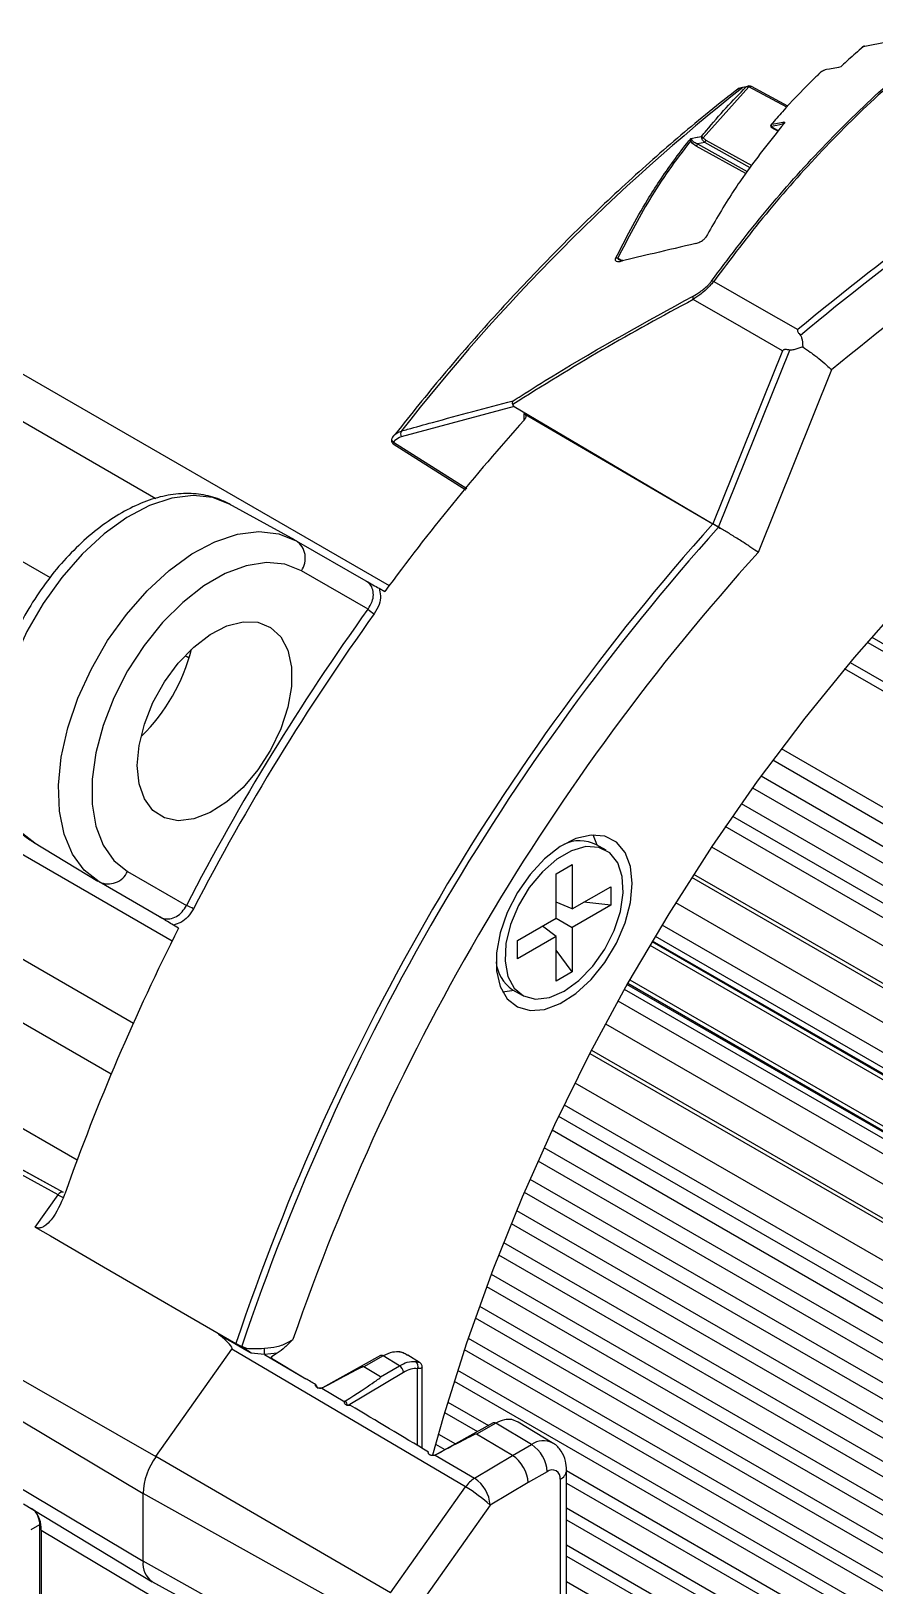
# Model space of a CAD drawing. Extents: x 7 to 135, y 3 to 97.
# Drawn here: x 21.024 to 23.301, y 71.49 to 75.688 of the extents above; entities that cross this region are included whole.
import ezdxf

# ---------------------------------------------------------------- set-up
doc = ezdxf.new("R2010")
doc.units = 0
doc.header["$MEASUREMENT"] = 0
doc.layers.add('OBJECT', color=7, linetype='CONTINUOUS')

msp = doc.modelspace()

# ---------------------------------------------------------------- linework, layer by layer
at = {"layer": 'OBJECT'}
for p, q in [((16.8115, 77.1811), (21.9906, 74.1913)), ((16.7333, 77.0979), (21.3608, 74.4265)), ((16.4064, 76.9082), (21.0756, 74.2128)), ((15.756, 76.4933), (21.405, 73.2322)), ((15.6568, 76.2675), (21.3, 73.0098)), ((23.266, 75.6445), (23.2689, 75.6461)), ((22.9607, 75.5376), (22.838, 75.4004)), ((22.9536, 75.5378), (22.9444, 75.536)), ((23.0629, 75.4827), (22.9607, 75.5376)), ((23.0659, 75.4858), (22.968, 75.5385)), ((23.0211, 75.4307), (23.0407, 75.419)), ((23.0221, 75.4284), (23.0398, 75.4178)), ((22.9523, 75.3036), (22.8186, 75.3781)), ((22.8417, 75.388), (22.8221, 75.3842)), ((22.8221, 75.3842), (22.9567, 75.3092)), ((22.9645, 75.3195), (22.8417, 75.388)), ((22.8451, 75.3942), (22.9689, 75.3252)), ((22.6071, 75.0753), (22.6186, 75.0691)), ((22.6189, 75.0689), (22.6207, 75.068)), ((23.0518, 74.8251), (22.8638, 74.3578)), ((22.8793, 74.349), (23.0716, 74.827)), ((23.1842, 74.7734), (22.986, 74.2808)), ((22.3278, 74.6751), (22.0229, 74.593)), ((22.3278, 74.6751), (22.8638, 74.3578)), ((22.3547, 74.6381), (22.3547, 74.6554)), ((22.001, 74.5743), (22.1975, 74.4496)), ((22.0023, 74.5786), (22.2003, 74.453)), ((21.7363, 74.314), (21.5581, 74.4119)), ((22.8791, 74.3487), (22.8638, 74.3578)), ((22.8793, 74.349), (22.8638, 74.3578)), ((22.883, 74.3466), (22.8638, 74.3578)), ((22.8791, 74.3487), (22.883, 74.3466)), ((22.883, 74.3466), (22.8837, 74.3462)), ((21.7396, 74.3122), (21.9272, 74.2038)), ((21.9332, 74.1276), (21.7534, 74.2314)), ((21.9632, 74.1839), (21.9788, 74.1753)), ((23.2805, 74.0386), (26.4269, 72.2222)), ((23.2923, 74.0521), (26.4329, 72.2392)), ((21.4398, 74.0025), (21.4504, 73.9964)), ((23.2338, 73.9839), (26.3966, 72.158)), ((26.1005, 72.3031), (23.2193, 73.9664)), ((21.3207, 73.7855), (21.3221, 73.7846)), ((23.0485, 73.7511), (26.0034, 72.0452)), ((23.0254, 73.7202), (26.0084, 71.9982)), ((22.9706, 73.6451), (25.9702, 71.9134)), ((22.9938, 73.6772), (25.9664, 71.9612)), ((22.9402, 73.6023), (25.9279, 71.8775)), ((22.9168, 73.5688), (25.9306, 71.829)), ((22.5514, 73.4903), (22.5405, 73.5179)), ((25.9021, 71.8057), (22.8973, 73.5404)), ((21.0306, 73.4982), (21.2045, 73.3928)), ((22.5755, 73.4764), (22.5494, 73.4914)), ((22.8603, 73.4856), (25.8929, 71.7349)), ((22.4409, 73.4131), (22.484, 73.438)), ((22.484, 73.438), (22.484, 73.318)), ((21.3708, 73.2967), (21.2077, 73.3909)), ((21.2845, 73.4193), (21.4434, 73.3276)), ((22.4409, 73.2931), (22.4409, 73.4131)), ((22.8065, 73.4036), (25.8449, 71.6496)), ((22.8118, 73.4117), (25.8568, 71.6539)), ((22.484, 73.318), (22.588, 73.378)), ((22.588, 73.378), (22.588, 73.3282)), ((20.4305, 73.3397), (21.2402, 72.8723)), ((22.484, 73.318), (22.4409, 73.336)), ((22.588, 73.3282), (22.484, 73.2682)), ((22.588, 73.3282), (22.5159, 73.3364)), ((22.7632, 73.335), (25.7632, 71.6031)), ((21.4219, 73.266), (21.4081, 73.2743)), ((22.337, 73.2331), (22.4409, 73.2931)), ((22.4409, 73.2433), (22.4038, 73.2717)), ((22.4409, 73.2931), (22.484, 73.2682)), ((22.484, 73.2682), (22.484, 73.1482)), ((22.7261, 73.2748), (25.7076, 71.5536)), ((22.4409, 73.2433), (22.337, 73.1833)), ((22.337, 73.1833), (22.337, 73.2331)), ((22.4409, 73.1233), (22.4409, 73.2433)), ((22.699, 73.2297), (25.5158, 71.6036)), ((22.7004, 73.2321), (25.5182, 71.6054)), ((22.7079, 73.2446), (25.6837, 71.5267)), ((22.484, 73.1482), (22.4409, 73.2065)), ((22.6934, 73.2202), (25.5066, 71.5962)), ((20.2313, 73.1699), (21.1484, 72.6405)), ((22.484, 73.1482), (22.4409, 73.1233)), ((22.3234, 73.0999), (22.3495, 73.0849)), ((22.6248, 73.1011), (25.5984, 71.3845)), ((25.4439, 71.4907), (22.632, 73.114)), ((22.6339, 73.1172), (25.4448, 71.4945)), ((22.6393, 73.1268), (25.4479, 71.5054)), ((22.6076, 73.0701), (25.5858, 71.3508)), ((22.5737, 73.008), (25.5679, 71.2795)), ((22.5316, 72.928), (25.5644, 71.1772)), ((22.536, 72.9367), (25.5634, 71.189)), ((22.4914, 72.8488), (25.5259, 71.0971)), ((22.4622, 72.7893), (25.4692, 71.0534)), ((21.0967, 72.5462), (20.7614, 72.7303)), ((20.775, 72.737), (21.1103, 72.5529)), ((21.1114, 72.5525), (20.7834, 72.7326)), ((22.4298, 72.7212), (25.4201, 70.995)), ((22.4473, 72.7583), (25.4635, 71.0171)), ((22.3915, 72.6374), (25.367, 70.9196)), ((22.4079, 72.6737), (25.4103, 70.9404)), ((21.1157, 72.5505), (21.1143, 72.5465)), ((22.3546, 72.5532), (25.313, 70.8453)), ((22.3699, 72.5887), (25.3562, 70.8647)), ((21.0351, 72.459), (21.0967, 72.5462)), ((22.3192, 72.4686), (25.2561, 70.7732)), ((22.3335, 72.5033), (25.3011, 70.7901)), ((22.2853, 72.3838), (25.2021, 70.7)), ((22.2986, 72.4176), (25.2249, 70.7283)), ((22.253, 72.2988), (25.1453, 70.6292)), ((22.2653, 72.3316), (25.1678, 70.656)), ((22.2223, 72.2137), (25.0876, 70.5595)), ((22.2336, 72.2455), (25.1098, 70.585)), ((20.7304, 72.2004), (21.3611, 71.8392)), ((21.5298, 72.1692), (21.5769, 72.1447)), ((21.5946, 72.1348), (21.5769, 72.1447)), ((22.2035, 72.1592), (25.051, 70.5154)), ((21.3611, 71.8392), (21.566, 72.1293)), ((22.1962, 71.7572), (21.566, 72.1293)), ((21.6537, 72.1153), (21.6177, 72.1188)), ((21.6883, 72.1182), (21.6537, 72.1153)), ((21.6537, 72.1153), (21.7653, 72.0494)), ((21.6883, 72.1182), (21.6726, 72.1089)), ((21.6726, 72.1089), (21.6726, 72.1047)), ((21.6726, 72.1047), (21.6726, 72.1089)), ((21.6726, 72.1047), (21.7653, 72.0494)), ((21.9665, 72.1119), (21.8101, 72.0248)), ((21.974, 72.1109), (21.9215, 72.0817)), ((22.018, 72.0846), (21.974, 72.1109)), ((22.072, 72.0936), (22.0405, 72.1127)), ((22.1931, 72.1284), (25.0292, 70.4912)), ((22.0286, 72.0665), (21.8794, 71.9772)), ((21.9673, 72.0543), (21.9215, 72.0817)), ((21.9673, 72.0543), (22.018, 72.0846)), ((22.067, 71.869), (22.067, 72.0763)), ((22.0797, 71.8615), (22.0797, 72.0804)), ((22.175, 72.0728), (24.9914, 70.447)), ((20.8283, 72.0373), (21.3261, 71.7397)), ((21.8122, 72.0254), (21.8083, 72.0239)), ((21.8083, 72.0239), (21.8703, 71.9874)), ((21.8103, 72.0249), (21.8101, 72.0248)), ((22.1656, 72.0431), (24.97, 70.4242)), ((21.8703, 71.9874), (21.8725, 71.9894)), ((22.1482, 71.9865), (22.2579, 71.9232)), ((22.2705, 71.9302), (22.1142, 71.8431)), ((22.1397, 71.9578), (22.2283, 71.9067)), ((22.278, 71.9293), (22.2256, 71.9)), ((22.3748, 71.8714), (22.278, 71.9293)), ((22.338, 71.9324), (22.321, 71.9391)), ((22.4303, 71.8764), (22.338, 71.9324)), ((22.1231, 71.9001), (22.169, 71.8736)), ((22.3233, 71.8417), (22.2256, 71.9)), ((21.9941, 71.471), (21.3611, 71.8392)), ((22.1144, 71.8432), (22.1142, 71.8431)), ((22.1163, 71.8437), (22.1147, 71.843)), ((22.1147, 71.843), (22.2205, 71.7806)), ((22.1155, 71.8726), (22.1409, 71.858)), ((22.2205, 71.7806), (22.3233, 71.8417)), ((22.3233, 71.8417), (22.3748, 71.8714)), ((22.4165, 71.7984), (22.3653, 71.7688)), ((22.4691, 71.4419), (22.4691, 71.8026)), ((22.4691, 71.8012), (24.931, 70.38)), ((20.9807, 71.7629), (21.3261, 71.5564)), ((21.9941, 71.471), (22.1962, 71.7572)), ((22.3653, 71.7688), (22.2628, 71.7079)), ((22.4515, 71.7781), (22.4515, 71.4345)), ((22.4691, 71.7677), (24.91, 70.3586)), ((21.0037, 71.7119), (21.351, 71.5014)), ((21.9636, 71.3843), (21.3261, 71.7397)), ((21.3261, 71.5564), (21.3261, 71.7397)), ((22.2628, 71.7079), (22.0607, 71.4217)), ((22.4691, 71.7004), (24.8698, 70.3145)), ((22.4691, 71.6685), (24.8494, 70.2944)), ((21.0465, 71.6551), (21.0234, 71.6417)), ((21.0472, 71.6469), (21.0472, 69.9317)), ((21.0514, 71.6409), (21.3969, 71.4344)), ((21.0514, 71.6409), (21.0514, 69.9257)), ((22.4691, 71.6006), (24.808, 70.2504)), ((21.9636, 71.201), (21.3261, 71.5564)), ((22.4691, 71.5704), (24.7882, 70.2317)), ((21.9788, 71.1567), (21.351, 71.5014)), ((21.372, 71.4893), (21.351, 71.5014)), ((22.4691, 71.502), (24.7456, 70.1878))]:
    msp.add_line(p, q, dxfattribs=at)
at = {"layer": 'OBJECT', "flags": 128}
for points in [[(23.2731, 75.648), (23.2711, 75.6473), (23.2689, 75.6461)], [(23.2087, 75.5917), (23.2027, 75.5905), (23.1787, 75.5859), (23.1703, 75.5843)], [(22.9536, 75.5378), (22.9558, 75.5392), (22.958, 75.54)], [(22.804, 75.3984), (22.8217, 75.4018), (22.8224, 75.402), (22.8335, 75.4041)], [(23.0208, 75.436), (23.021, 75.4362), (23.0221, 75.4368)], [(23.0529, 75.4368), (23.0363, 75.4336), (23.0211, 75.4307)], [(23.0221, 75.4368), (23.0279, 75.4379), (23.0538, 75.4429)], [(22.8661, 75.0125), (22.9887, 74.9424), (23.093, 74.8827)], [(23.0518, 74.8251), (22.9408, 74.8886), (22.8103, 74.9633)], [(24.2755, 74.9033), (24.2725, 74.9015), (24.1199, 74.802), (23.9681, 74.6918), (23.818, 74.5714), (23.67, 74.4411), (23.5248, 74.3016), (23.383, 74.1535), (23.2452, 73.9973), (23.1119, 73.8336), (22.9837, 73.6633), (22.8611, 73.4868), (22.7446, 73.3051), (22.6347, 73.1187), (22.5319, 72.9286), (22.4365, 72.7354), (22.3489, 72.54), (22.2696, 72.3431), (22.1989, 72.1457), (22.137, 71.9484), (22.1074, 71.8428)], [(22.3547, 74.6554), (22.3649, 74.6494), (22.8638, 74.3578)], [(21.5614, 74.41), (21.5143, 74.4289), (21.4614, 74.4347), (21.404, 74.4275), (21.3437, 74.4073), (21.2822, 74.3747), (21.221, 74.3306), (21.162, 74.2762), (21.1066, 74.213), (21.0565, 74.1427), (21.0129, 74.0673), (20.9771, 73.9887), (20.9501, 73.9092), (20.9325, 73.8308), (20.9249, 73.7558), (20.9274, 73.6862), (20.9401, 73.6239), (20.9625, 73.5705), (20.994, 73.5276), (21.0338, 73.4963)], [(21.2077, 73.3909), (21.1676, 73.4225), (21.1358, 73.4657), (21.1132, 73.5195), (21.1005, 73.5824), (21.0979, 73.6526), (21.1056, 73.7282), (21.1233, 73.8071), (21.1506, 73.8873), (21.1867, 73.9665), (21.2306, 74.0426), (21.2811, 74.1135), (21.3369, 74.1772), (21.3965, 74.232), (21.4581, 74.2765), (21.5202, 74.3094), (21.581, 74.3297), (21.6388, 74.3371), (21.6922, 74.3312), (21.7396, 74.3122)], [(21.7534, 74.2314), (21.7092, 74.2488), (21.6591, 74.2533), (21.6048, 74.2447), (21.5479, 74.2235), (21.4901, 74.1901), (21.4332, 74.1457), (21.3789, 74.0915), (21.3288, 74.0292), (21.2845, 73.9608), (21.2474, 73.8882), (21.2185, 73.8137), (21.1987, 73.7396), (21.1887, 73.6681), (21.1887, 73.6013), (21.1987, 73.5414), (21.2185, 73.4901), (21.2474, 73.449), (21.2845, 73.4193)], [(21.3104, 73.705), (21.3153, 73.7595), (21.3297, 73.8172), (21.3529, 73.8753), (21.3839, 73.931), (21.4213, 73.9818), (21.4632, 74.0253), (21.5077, 74.0594), (21.5527, 74.0826), (21.5962, 74.0937), (21.636, 74.0923), (21.6704, 74.0784), (21.6977, 74.0527), (21.7167, 74.0164), (21.7264, 73.9711), (21.7264, 73.919), (21.7167, 73.8626), (21.6977, 73.8044), (21.6704, 73.7471), (21.636, 73.6936), (21.5962, 73.6462), (21.5527, 73.6071), (21.5077, 73.5783), (21.4632, 73.5611), (21.4213, 73.5561), (21.3839, 73.5638), (21.3529, 73.5837), (21.3297, 73.6149), (21.3153, 73.656), (21.3104, 73.705)], [(22.6463, 73.3868), (22.6414, 73.4329), (22.6268, 73.4708), (22.6033, 73.4984), (22.5723, 73.5143), (22.5353, 73.5176), (22.4944, 73.5081), (22.4518, 73.4864), (22.4097, 73.4536), (22.3705, 73.4114), (22.3363, 73.3622), (22.3089, 73.3086), (22.2897, 73.2535), (22.2799, 73.1999), (22.2799, 73.1506), (22.2897, 73.1083), (22.3089, 73.0753), (22.3363, 73.0534), (22.3705, 73.0437), (22.4097, 73.0468), (22.4518, 73.0625), (22.4944, 73.09), (22.5353, 73.1277), (22.5723, 73.1737), (22.6033, 73.2255), (22.6268, 73.2802), (22.6414, 73.335), (22.6463, 73.3868)], [(22.4625, 73.0961), (22.5022, 73.1248), (22.5395, 73.1634), (22.5719, 73.2093), (22.5974, 73.2597), (22.6145, 73.3114), (22.622, 73.3611), (22.6194, 73.4058), (22.6071, 73.4427), (22.5856, 73.4694), (22.5564, 73.4842), (22.5213, 73.4862), (22.4825, 73.4753), (22.4424, 73.4522), (22.4036, 73.4183), (22.3685, 73.3757), (22.3393, 73.3272), (22.3179, 73.2757), (22.3055, 73.2246), (22.303, 73.177), (22.3105, 73.1359), (22.3275, 73.1039), (22.3531, 73.083), (22.3855, 73.0745), (22.4227, 73.079), (22.4625, 73.0961)], [(22.296, 73.0944), (22.3214, 73.0978), (22.3254, 73.0988)], [(21.0351, 72.459), (21.0762, 72.4351), (21.2199, 72.3518), (21.5769, 72.1447)], [(22.0194, 72.1215), (22.0173, 72.1225), (22.016, 72.1228)], [(21.8122, 72.0254), (21.8111, 72.0252), (21.8103, 72.0249)], [(22.1163, 71.8437), (22.1151, 71.8435), (22.1144, 71.8432)]]:
    msp.add_lwpolyline(points, dxfattribs=at)
at = {"layer": 'OBJECT'}
for centre, radius, start, end in [((23.2759, 75.6332), 0.015, 100.666, 130.9271), ((26.3361, 71.2469), 5.4682, 128.3358, 142.0646), ((22.9568, 75.5263), 0.012, 70.9533, 105.5385), ((22.9609, 75.5253), 0.015, 61.7344, 100.9685), ((22.9651, 75.5317), 0.00741, 67.0348, 126.3981), ((28.9203, 67.8252), 9.1523, 123.47363, 129.54599), ((28.9402, 67.8096), 9.1603, 123.47549, 129.60867), ((23.0246, 75.4327), 0.005, 139.7097, 239.144), ((23.0261, 75.4331), 0.00548, 136.9612, 205.5036), ((23.0235, 75.4304), 0.00245, 173.3201, 233.3474), ((23.0578, 75.4391), 0.00548, 136.8843, 205.5043), ((22.8029, 75.3978), 0.00605, 278.0884, 319.4455), ((22.8145, 75.3844), 0.00757, 302.7331, 358.4165), ((22.8392, 75.3943), 0.00617, 100.6497, 143.8456), ((22.8492, 75.3878), 0.00757, 122.7331, 178.4165), ((28.9203, 67.8284), 9.0075, 123.15457, 129.55468), ((22.6055, 75.0657), 0.00974, 80.6376, 116.1099), ((22.6215, 75.0627), 0.00671, 101.7542, 141.7677), ((22.8626, 75.0009), 0.0122, 73.195, 105.382), ((22.8238, 74.968), 0.0143, 160.4412, 199.5188), ((26.818, 70.6284), 5.9999, 138.06779, 143.76055), ((22.038, 74.6004), 0.0168, 150.8271, 205.8759), ((27.5778, 70.1359), 6.3282, 138.15237, 161.49175), ((27.5915, 70.128), 6.3263, 138.15054, 161.48299), ((27.5713, 70.1389), 6.179, 137.90817, 160.95288), ((21.7062, 74.2649), 0.0579, 324.6701, 54.7751), ((27.1803, 70.3656), 6.4565, 144.36025, 152.69238), ((27.1762, 70.3679), 6.4306, 144.36025, 152.69238), ((21.9931, 74.1899), 0.0864, 226.0757, 240.131), ((20.9776, 74.1379), 0.4934, 314.2838, 346.08), ((22.5045, 73.403), 0.0992, 63.0363, 115.6345), ((21.232, 73.4435), 0.0579, 245.2306, 335.3285), ((21.3722, 73.1626), 0.1797, 59.9253, 66.665), ((26.9434, 70.4798), 6.1846, 153.2246, 160.43897), ((22.3801, 73.1846), 0.1019, 185.1226, 236.2174), ((21.1623, 72.6566), 0.1285, 239.2795, 246.469), ((20.462, 72.1385), 1.1919, 358.8861, 359.6677), ((21.9694, 72.105), 0.00747, 52.3309, 112.9899), ((22.0526, 72.0831), 0.0159, 334.9088, 53.3968), ((22.0058, 72.0653), 0.0228, 2.7946, 57.7879), ((21.8551, 71.9751), 0.0225, 2.6383, 39.4485), ((22.2734, 71.9233), 0.00747, 52.3309, 112.9899), ((22.4065, 71.83), 0.0522, 62.6287, 127.3937), ((21.5066, 71.7321), 0.1806, 143.6507, 177.5996), ((22.3242, 71.7941), 0.0924, 2.6523, 56.7703), ((22.4302, 71.7816), 0.0216, 350.786, 129.2033), ((22.4396, 71.8052), 0.0296, 293.7601, 354.9041), ((22.2656, 71.7093), 0.0843, 122.3511, 145.4258), ((22.0087, 71.4342), 0.3735, 47.127, 59.8681), ((22.1693, 71.7021), 0.0936, 3.5229, 56.888), ((20.9801, 71.6453), 0.0714, 356.4467, 44.5798), ((21.0546, 71.6476), 0.00745, 186.0436, 244.554), ((21.3862, 71.5505), 0.0604, 174.3796, 234.302)]:
    msp.add_arc(centre, radius, start, end, dxfattribs=at)
for centre, major_axis, ratio, start_param, end_param in [((22.8781, 74.2077), (-0.0184, 0.1457), 0.425983, 5.908382, 5.97683), ((21.1021, 72.5403), (0.0085, 0.0124), 0.526328, 0.056282, 1.45229), ((20.3684, 72.8261), (1.1977, -0.6966), 0.042784, 6.27941, 6.556261), ((22.8034, 71.388), (3.6994, -2.1356), 0.009935, 1.902793, 1.928), ((21.6563, 72.0655), (7.3322, -4.38), 0.004925, 1.555199, 1.558885), ((21.1898, 71.662), (0.7317, 0.4196), 0.012773, 0.007173, 0.54638), ((21.2607, 71.6196), (0.7066, 0.4346), 0.013205, 5.750848, 6.290076), ((22.0286, 71.9821), (0.0503, 0.0903), 0.567218, 0.211874, 0.777194), ((21.6563, 72.0655), (7.3322, -4.38), 0.004925, 1.513685, 1.542462), ((21.4939, 71.4804), (0.7317, 0.4196), 0.012773, 0.007173, 0.546486), ((22.3229, 71.7933), (-0.0303, 0.0518), 0.573107, 3.923437, 5.47678)]:
    msp.add_ellipse(centre, major_axis=major_axis, ratio=ratio, start_param=start_param, end_param=end_param, dxfattribs=at)
for points, knots in [([(22.8593, 75.0126), (22.9049, 75.0732), (22.9961, 75.1944), (23.1476, 75.3644), (23.3095, 75.5259), (23.4276, 75.6235), (23.4868, 75.6724)], [0, 0, 0, 0, 0.248165, 0.497007, 0.748088, 1, 1, 1, 1]), ([(23.4928, 75.6715), (23.4346, 75.6234), (23.3181, 75.5271), (23.1569, 75.3669), (23.0046, 75.1965), (22.9123, 75.0739), (22.8661, 75.0125)], [0, 0, 0, 0, 0.248027, 0.496873, 0.748074, 1, 1, 1, 1]), ([(23.4694, 75.6838), (23.4634, 75.6826), (23.4334, 75.677), (23.3665, 75.6644), (23.3057, 75.653), (23.2689, 75.6461)], [0, 0, 0, 0, 0.089984, 0.449922, 1, 1, 1, 1]), ([(23.2689, 75.6461), (23.2621, 75.6401), (23.2427, 75.6231), (23.2228, 75.6049), (23.2098, 75.5926), (23.2087, 75.5917)], [0, 0, 0, 0, 0.3306813, 0.9483285, 1, 1, 1, 1]), ([(23.1544, 75.5772), (23.1526, 75.5755), (23.144, 75.5672), (23.1083, 75.5322), (23.0654, 75.4872), (23.0318, 75.4481), (23.0221, 75.4368)], [0, 0, 0, 0, 0.036339, 0.181698, 0.763315, 1, 1, 1, 1]), ([(23.1703, 75.5843), (23.1682, 75.5838), (23.1654, 75.5831), (23.161, 75.5813), (23.1585, 75.5801), (23.1564, 75.5788), (23.1551, 75.5778), (23.1545, 75.5773), (23.1544, 75.5772)], [0, 0, 0, 0, 0.460661, 0.606303, 0.752836, 0.854896, 0.957635, 1, 1, 1, 1]), ([(22.9343, 75.5345), (22.9074, 75.5133), (22.8294, 75.4518), (22.7018, 75.3433), (22.5528, 75.2064), (22.4067, 75.0613), (22.2643, 74.9087), (22.1279, 74.7524), (22.0415, 74.644), (21.9996, 74.5915)], [0, 0, 0, 0, 0.081632, 0.236326, 0.390961, 0.545529, 0.700035, 0.854484, 1, 1, 1, 1]), ([(22.8335, 75.4041), (22.8377, 75.4093), (22.8588, 75.4353), (22.8976, 75.4803), (22.9353, 75.5191), (22.9536, 75.5378)], [0, 0, 0, 0, 0.114296, 0.571565, 1, 1, 1, 1]), ([(22.9444, 75.536), (22.9389, 75.5348), (22.9319, 75.5332), (22.927, 75.5282), (22.926, 75.5271)], [0, 0, 0, 0, 0.776547, 1, 1, 1, 1]), ([(22.8342, 75.398), (22.8338, 75.3997), (22.8334, 75.4017), (22.8334, 75.4033), (22.8335, 75.4038), (22.8335, 75.404), (22.8335, 75.4041), (22.8335, 75.4041), (22.8335, 75.4041)], [0, 0, 0, 0, 0.693044, 0.822555, 0.931456, 0.973388, 0.986764, 1, 1, 1, 1]), ([(22.8335, 75.4041), (22.8335, 75.4041), (22.8336, 75.4041), (22.8336, 75.4041), (22.8338, 75.404), (22.8342, 75.4038), (22.8353, 75.403), (22.8368, 75.4016), (22.838, 75.4004)], [0, 0, 0, 0, 0.013232, 0.026563, 0.068475, 0.177479, 0.304852, 1, 1, 1, 1]), ([(23.0566, 75.4397), (23.0177, 75.3911), (22.9668, 75.3276), (22.8981, 75.2245), (22.8669, 75.1705), (22.8448, 75.1322)], [0, 0, 0, 0, 0.4848958, 0.6347554, 1, 1, 1, 1]), ([(23.0529, 75.4368), (23.0532, 75.4371), (23.054, 75.4379), (23.0547, 75.4392), (23.0556, 75.4399), (23.0566, 75.4397), (23.0566, 75.4397)], [0, 0, 0, 0, 0.198946, 0.43659, 0.990563, 1, 1, 1, 1]), ([(23.0538, 75.4429), (23.0546, 75.443), (23.0561, 75.4431), (23.0572, 75.4421), (23.0569, 75.4407), (23.0566, 75.4397), (23.0566, 75.4397)], [0, 0, 0, 0, 0.265081, 0.529122, 0.992289, 1, 1, 1, 1]), ([(23.0566, 75.4397), (23.0563, 75.4396), (23.0556, 75.4396), (23.0551, 75.439), (23.0548, 75.4387)], [0, 0, 0, 0, 0.3679794, 1, 1, 1, 1]), ([(22.6012, 75.0744), (22.6284, 75.1275), (22.6644, 75.1976), (22.7322, 75.3031), (22.772, 75.3582), (22.8022, 75.3962), (22.804, 75.3984)], [0, 0, 0, 0, 0.48159, 0.63701, 0.978685, 1, 1, 1, 1]), ([(22.8038, 75.3918), (22.8035, 75.3915), (22.7625, 75.3395), (22.6893, 75.2353), (22.6343, 75.1282), (22.6071, 75.0753)], [0, 0, 0, 0, 0.003307, 0.507658, 1, 1, 1, 1]), ([(22.8038, 75.3918), (22.8037, 75.3939), (22.8036, 75.3963), (22.804, 75.3981), (22.804, 75.3984), (22.804, 75.3984)], [0, 0, 0, 0, 0.83412, 0.987439, 1, 1, 1, 1]), ([(22.8186, 75.3781), (22.8141, 75.3809), (22.8076, 75.385), (22.8046, 75.3902), (22.8038, 75.3918)], [0, 0, 0, 0, 0.701201, 1, 1, 1, 1]), ([(22.804, 75.3984), (22.804, 75.3984), (22.8049, 75.3974), (22.8062, 75.3956), (22.8075, 75.3939)], [0, 0, 0, 0, 0.0112803, 1, 1, 1, 1]), ([(22.8075, 75.3939), (22.8085, 75.3928), (22.8119, 75.389), (22.8178, 75.3862), (22.8221, 75.3842)], [0, 0, 0, 0, 0.292893, 1, 1, 1, 1]), ([(22.8417, 75.388), (22.8411, 75.3885), (22.8384, 75.3907), (22.8355, 75.3941), (22.8345, 75.3971), (22.8342, 75.398)], [0, 0, 0, 0, 0.158063, 0.755919, 1, 1, 1, 1]), ([(22.838, 75.4004), (22.8384, 75.3998), (22.8399, 75.3975), (22.8429, 75.3956), (22.8451, 75.3942)], [0, 0, 0, 0, 0.237362, 1, 1, 1, 1]), ([(22.8178, 75.115), (22.7804, 75.1061), (22.7131, 75.0902), (22.6459, 75.0741), (22.6162, 75.0669)], [0, 0, 0, 0, 0.55729, 1, 1, 1, 1]), ([(22.8178, 75.115), (22.8213, 75.116), (22.826, 75.1174), (22.8333, 75.1214), (22.8375, 75.1243), (22.841, 75.1273), (22.8434, 75.13), (22.8443, 75.1315), (22.8448, 75.1322)], [0, 0, 0, 0, 0.411854, 0.557491, 0.704336, 0.805252, 0.90638, 1, 1, 1, 1]), ([(22.6012, 75.0744), (22.6012, 75.0744), (22.6006, 75.0731), (22.6001, 75.0708), (22.6013, 75.0676), (22.606, 75.0653), (22.6126, 75.0663), (22.6162, 75.0669)], [0, 0, 0, 0, 0.005801, 0.131632, 0.290309, 0.607042, 1, 1, 1, 1]), ([(22.6141, 75.0687), (22.6129, 75.0692), (22.6106, 75.0703), (22.6081, 75.0725), (22.6074, 75.0745), (22.6071, 75.0753)], [0, 0, 0, 0, 0.3639655, 0.7306768, 1, 1, 1, 1]), ([(22.6201, 75.0695), (22.619, 75.0691), (22.6156, 75.0682), (22.613, 75.0689), (22.6136, 75.0686), (22.6137, 75.0686)], [0, 0, 0, 0, 0.2914433, 0.8896211, 1, 1, 1, 1]), ([(22.8103, 74.9728), (22.8166, 74.9764), (22.827, 74.9824), (22.8422, 74.994), (22.8528, 75.0041), (22.8575, 75.0102), (22.8593, 75.0126)], [0, 0, 0, 0, 0.3652862, 0.6014766, 0.8396457, 1, 1, 1, 1]), ([(22.8661, 75.0125), (22.8637, 75.0097), (22.8578, 75.0025), (22.8456, 74.9905), (22.8287, 74.9761), (22.8172, 74.9681), (22.8103, 74.9633)], [0, 0, 0, 0, 0.164033, 0.408423, 0.645644, 1, 1, 1, 1]), ([(22.8103, 74.9633), (22.7283, 74.9189), (22.5643, 74.8302), (22.4038, 74.7302), (22.3236, 74.6802)], [0, 0, 0, 0, 0.499672, 1, 1, 1, 1]), ([(22.3245, 74.69), (22.3317, 74.6946), (22.3677, 74.7176), (22.5278, 74.8176), (22.6838, 74.9033), (22.8103, 74.9728)], [0, 0, 0, 0, 0.04519, 0.225953, 1, 1, 1, 1]), ([(23.093, 74.8827), (23.0928, 74.8824), (23.0922, 74.8818), (23.0918, 74.8804), (23.0925, 74.8766), (23.0957, 74.8721), (23.0988, 74.8684), (23.1001, 74.8669)], [0, 0, 0, 0, 0.0497, 0.113601, 0.235309, 0.68256, 1, 1, 1, 1]), ([(23.1001, 74.8669), (23.1012, 74.8646), (23.1055, 74.8558), (23.1058, 74.8444), (23.1061, 74.836)], [0, 0, 0, 0, 0.260239, 1, 1, 1, 1]), ([(23.0716, 74.827), (23.0695, 74.8274), (23.0658, 74.828), (23.0611, 74.8284), (23.0574, 74.8283), (23.0549, 74.8278), (23.0531, 74.8268), (23.0523, 74.826), (23.0519, 74.8253), (23.0518, 74.8251)], [0, 0, 0, 0, 0.321672, 0.541325, 0.692944, 0.85146, 0.915065, 0.968173, 1, 1, 1, 1]), ([(23.1061, 74.836), (23.0989, 74.8336), (23.0882, 74.83), (23.0769, 74.8265), (23.0726, 74.8269), (23.0716, 74.827)], [0, 0, 0, 0, 0.605131, 0.910652, 1, 1, 1, 1]), ([(23.1061, 74.836), (23.113, 74.8312), (23.128, 74.8209), (23.1508, 74.8035), (23.1704, 74.7869), (23.1804, 74.7774), (23.1842, 74.7735), (23.1842, 74.7734)], [0, 0, 0, 0, 0.221739, 0.4802, 0.758899, 0.996129, 1, 1, 1, 1]), ([(22.0233, 74.6085), (22.0289, 74.6101), (22.0568, 74.6179), (22.1569, 74.6456), (22.2519, 74.6708), (22.3245, 74.69)], [0, 0, 0, 0, 0.05572, 0.278599, 1, 1, 1, 1]), ([(22.3236, 74.6802), (22.3234, 74.6819), (22.3229, 74.6855), (22.3238, 74.6886), (22.3245, 74.6899), (22.3245, 74.69)], [0, 0, 0, 0, 0.487859, 0.979778, 1, 1, 1, 1]), ([(22.3236, 74.6802), (22.3238, 74.6796), (22.3243, 74.678), (22.3258, 74.6764), (22.3271, 74.6755), (22.3278, 74.6751)], [0, 0, 0, 0, 0.2650101, 0.6432535, 1, 1, 1, 1]), ([(22.3547, 74.6554), (22.3557, 74.6547), (22.3576, 74.6532), (22.359, 74.6497), (22.3589, 74.6458), (22.3574, 74.6416), (22.3554, 74.6391), (22.3545, 74.6379)], [0, 0, 0, 0, 0.192437, 0.384633, 0.583428, 0.799094, 1, 1, 1, 1]), ([(21.9985, 74.5897), (22.0005, 74.5928), (22.0068, 74.6019), (22.0167, 74.6059), (22.0233, 74.6085)], [0, 0, 0, 0, 0.3312376, 1, 1, 1, 1]), ([(21.998, 74.5889), (21.9977, 74.5885), (21.9966, 74.5871), (21.996, 74.5841), (21.9963, 74.5804), (21.9979, 74.5773), (21.9996, 74.5753), (22.0008, 74.5747), (22.0011, 74.5745)], [0, 0, 0, 0, 0.088719, 0.31094, 0.537302, 0.753247, 0.932867, 1, 1, 1, 1]), ([(21.9985, 74.5897), (21.9979, 74.5889), (21.9967, 74.5871), (21.997, 74.5843), (21.9983, 74.582), (21.9997, 74.5805), (22.0009, 74.5795), (22.0018, 74.5789), (22.0023, 74.5786), (22.0023, 74.5786)], [0, 0, 0, 0, 0.213329, 0.482382, 0.699824, 0.809783, 0.904611, 0.992435, 1, 1, 1, 1]), ([(22.0023, 74.5786), (22.0023, 74.5786), (22.002, 74.5782), (22.0018, 74.5779), (22.0014, 74.5773), (22.0011, 74.5767), (22.0006, 74.5757), (22.0004, 74.5748), (22.001, 74.5747), (22.0012, 74.5746)], [0, 0, 0, 0, 0.0122399, 0.1541581, 0.1953691, 0.3020943, 0.4793976, 0.8334556, 1, 1, 1, 1]), ([(22.0229, 74.593), (22.0168, 74.5903), (22.009, 74.5869), (22.0035, 74.5801), (22.0023, 74.5786)], [0, 0, 0, 0, 0.785203, 1, 1, 1, 1]), ([(21.5621, 74.4096), (21.5526, 74.4146), (21.5276, 74.4275), (21.4828, 74.4389), (21.4286, 74.4412), (21.3717, 74.432), (21.313, 74.4118), (21.2534, 74.3804), (21.1947, 74.3386), (21.1384, 74.2877), (21.0859, 74.229), (21.0383, 74.164), (20.9967, 74.0942), (20.9619, 74.0212), (20.9349, 73.9466), (20.9162, 73.8719), (20.9065, 73.7986), (20.9064, 73.7283), (20.9163, 73.6626), (20.9365, 73.6034), (20.9668, 73.553), (21.0007, 73.5175), (21.0254, 73.5017), (21.0346, 73.4959)], [0, 0, 0, 0, 0.028443, 0.074047, 0.119956, 0.167116, 0.215844, 0.265768, 0.316245, 0.36674, 0.417097, 0.467327, 0.517495, 0.567687, 0.617972, 0.668441, 0.719186, 0.770268, 0.821637, 0.872801, 0.922925, 0.971244, 1, 1, 1, 1]), ([(22.986, 74.2808), (22.9859, 74.2809), (22.9807, 74.2847), (22.9676, 74.2938), (22.9425, 74.3102), (22.9152, 74.3273), (22.8953, 74.3394), (22.8856, 74.3451), (22.8837, 74.3462)], [0, 0, 0, 0, 0.003668, 0.244019, 0.484562, 0.719333, 0.943678, 1, 1, 1, 1]), ([(21.9332, 74.1276), (21.9373, 74.1343), (21.9453, 74.1469), (21.9487, 74.1668), (21.9458, 74.1841), (21.9379, 74.1968), (21.9302, 74.2018), (21.9272, 74.2038)], [0, 0, 0, 0, 0.2368, 0.449793, 0.658694, 0.8649, 1, 1, 1, 1]), ([(21.9272, 74.2038), (21.9273, 74.2038), (21.9338, 74.2002), (21.9466, 74.193), (21.9578, 74.1869), (21.9632, 74.1839)], [0, 0, 0, 0, 0.007164, 0.518599, 1, 1, 1, 1]), ([(21.9632, 74.1839), (21.9648, 74.1773), (21.9683, 74.1637), (21.9643, 74.139), (21.955, 74.1232), (21.9501, 74.1149)], [0, 0, 0, 0, 0.305292, 0.634566, 1, 1, 1, 1]), ([(21.3708, 73.2967), (21.3744, 73.295), (21.383, 73.2907), (21.3989, 73.2903), (21.4164, 73.2967), (21.4324, 73.3093), (21.4397, 73.3215), (21.4434, 73.3276)], [0, 0, 0, 0, 0.146932, 0.359588, 0.573038, 0.786525, 1, 1, 1, 1]), ([(21.4623, 73.3181), (21.4576, 73.3106), (21.4484, 73.2958), (21.4288, 73.2804), (21.4148, 73.2763), (21.4081, 73.2743)], [0, 0, 0, 0, 0.341474, 0.683222, 1, 1, 1, 1]), ([(21.4081, 73.2743), (21.403, 73.2774), (21.3914, 73.2844), (21.3782, 73.2923), (21.3709, 73.2967), (21.3708, 73.2967)], [0, 0, 0, 0, 0.4428087, 0.9931895, 1, 1, 1, 1]), ([(21.1143, 72.5465), (21.1038, 72.522), (21.0898, 72.4889), (21.064, 72.463), (21.0509, 72.4567), (21.042, 72.4559), (21.0371, 72.4581), (21.0351, 72.459)], [0, 0, 0, 0, 0.565585, 0.765418, 0.861428, 0.943084, 1, 1, 1, 1]), ([(21.5928, 72.1371), (21.5953, 72.1359), (21.6036, 72.1318), (21.6241, 72.13), (21.6428, 72.131), (21.6539, 72.1316)], [0, 0, 0, 0, 0.149757, 0.500175, 1, 1, 1, 1]), ([(21.5946, 72.1348), (21.594, 72.1355), (21.5934, 72.1362), (21.5928, 72.137), (21.5928, 72.1371)], [0, 0, 0, 0, 0.884148, 1, 1, 1, 1]), ([(21.6177, 72.1188), (21.6118, 72.1229), (21.6041, 72.1282), (21.5963, 72.1336), (21.5946, 72.1348)], [0, 0, 0, 0, 0.769738, 1, 1, 1, 1]), ([(21.6539, 72.1316), (21.6653, 72.1327), (21.6883, 72.1351), (21.7139, 72.1451), (21.7264, 72.1529), (21.7305, 72.1554)], [0, 0, 0, 0, 0.400712, 0.804158, 1, 1, 1, 1]), ([(21.7305, 72.1554), (21.7304, 72.1553), (21.7233, 72.1481), (21.7097, 72.1338), (21.6952, 72.1233), (21.6883, 72.1182)], [0, 0, 0, 0, 0.006938, 0.52071, 1, 1, 1, 1]), ([(22.0194, 72.1215), (22.013, 72.1219), (21.9988, 72.1226), (21.9827, 72.115), (21.974, 72.1109)], [0, 0, 0, 0, 0.4545969, 1, 1, 1, 1]), ([(22.0408, 72.1123), (22.0364, 72.115), (22.028, 72.1201), (22.0198, 72.1217), (22.0159, 72.1224)], [0, 0, 0, 0, 0.527909, 1, 1, 1, 1]), ([(22.018, 72.0846), (22.0251, 72.0883), (22.0407, 72.0964), (22.0545, 72.096), (22.0621, 72.0959)], [0, 0, 0, 0, 0.45363, 1, 1, 1, 1]), ([(22.0405, 72.1125), (22.0373, 72.1144), (22.0297, 72.119), (22.0232, 72.1206), (22.0194, 72.1215)], [0, 0, 0, 0, 0.4133475, 1, 1, 1, 1]), ([(22.0621, 72.0959), (22.0649, 72.0954), (22.0701, 72.0945), (22.0713, 72.0938), (22.0719, 72.0934)], [0, 0, 0, 0, 0.5394946, 1, 1, 1, 1]), ([(22.0795, 72.0804), (22.0796, 72.0808), (22.0799, 72.0828), (22.0788, 72.0859), (22.077, 72.0894), (22.0747, 72.0917), (22.0729, 72.0931), (22.072, 72.0935), (22.0718, 72.0937)], [0, 0, 0, 0, 0.07174, 0.342382, 0.568789, 0.764137, 0.929552, 1, 1, 1, 1]), ([(22.0795, 72.0804), (22.079, 72.0795), (22.078, 72.0778), (22.0706, 72.0768), (22.067, 72.0763)], [0, 0, 0, 0, 0.522876, 1, 1, 1, 1]), ([(21.8083, 72.0239), (21.8071, 72.0237), (21.8047, 72.0233), (21.8008, 72.0236), (21.7971, 72.0246), (21.794, 72.0264), (21.792, 72.029), (21.7915, 72.0314), (21.7921, 72.0328), (21.7923, 72.0332)], [0, 0, 0, 0, 0.137834, 0.274977, 0.422473, 0.583524, 0.748745, 0.909953, 1, 1, 1, 1]), ([(21.7923, 72.0332), (21.7937, 72.0312), (21.7959, 72.028), (21.7974, 72.0245), (21.7979, 72.0234)], [0, 0, 0, 0, 0.667158, 1, 1, 1, 1]), ([(21.8074, 72.0238), (21.8067, 72.0237), (21.8052, 72.0235), (21.8026, 72.0235), (21.8002, 72.0238), (21.7983, 72.0244), (21.7971, 72.0249), (21.7967, 72.0252), (21.7968, 72.0251), (21.7968, 72.0251)], [0, 0, 0, 0, 0.157919, 0.335058, 0.518612, 0.677263, 0.826319, 0.994067, 1, 1, 1, 1]), ([(21.8101, 72.0248), (21.8098, 72.0246), (21.8092, 72.0243), (21.8081, 72.0239), (21.8074, 72.0238), (21.8074, 72.0238)], [0, 0, 0, 0, 0.50617, 0.981116, 1, 1, 1, 1]), ([(21.8856, 71.9775), (21.8844, 71.9773), (21.8818, 71.9769), (21.8779, 71.9773), (21.8742, 71.9784), (21.8712, 71.9804), (21.8695, 71.9831), (21.8692, 71.9856), (21.87, 71.9869), (21.8703, 71.9874)], [0, 0, 0, 0, 0.139586, 0.278498, 0.427956, 0.588366, 0.751142, 0.90879, 1, 1, 1, 1]), ([(21.8853, 71.9775), (21.8845, 71.9774), (21.883, 71.9771), (21.8803, 71.9771), (21.8778, 71.9774), (21.8759, 71.978), (21.8748, 71.9785), (21.8744, 71.9788), (21.8745, 71.9787), (21.8745, 71.9787)], [0, 0, 0, 0, 0.173034, 0.34685, 0.526879, 0.682554, 0.828776, 0.993285, 1, 1, 1, 1]), ([(22.321, 71.9391), (22.3146, 71.9395), (22.3012, 71.9402), (22.2859, 71.933), (22.278, 71.9293)], [0, 0, 0, 0, 0.480228, 1, 1, 1, 1]), ([(22.1147, 71.843), (22.1136, 71.8427), (22.1115, 71.842), (22.1077, 71.8417), (22.1039, 71.8421), (22.1003, 71.8433), (22.0975, 71.8455), (22.0959, 71.8482), (22.0959, 71.8503), (22.0964, 71.8514), (22.0964, 71.8515)], [0, 0, 0, 0, 0.122913, 0.245225, 0.375709, 0.521601, 0.67394, 0.827037, 0.976112, 1, 1, 1, 1]), ([(22.1062, 71.8419), (22.1055, 71.842), (22.1041, 71.8422), (22.1023, 71.8427), (22.1012, 71.8432), (22.1008, 71.8435), (22.1009, 71.8434), (22.1009, 71.8434)], [0, 0, 0, 0, 0.235752, 0.487626, 0.724266, 0.990581, 1, 1, 1, 1]), ([(22.1142, 71.8431), (22.1139, 71.8429), (22.1133, 71.8427), (22.1115, 71.8421), (22.1093, 71.8418), (22.1074, 71.8418), (22.1064, 71.8419), (22.1062, 71.8419)], [0, 0, 0, 0, 0.235034, 0.45557, 0.692892, 0.949262, 1, 1, 1, 1]), ([(22.4691, 71.8026), (22.4686, 71.8109), (22.4674, 71.8291), (22.4552, 71.8541), (22.4415, 71.8714), (22.4314, 71.8753), (22.4303, 71.8757)], [0, 0, 0, 0, 0.286553, 0.626503, 0.96223, 1, 1, 1, 1]), ([(21.0249, 71.6997), (21.0273, 71.698), (21.0344, 71.6932), (21.0432, 71.6789), (21.047, 71.6602), (21.0471, 71.6488), (21.0472, 71.6469)], [0, 0, 0, 0, 0.193596, 0.567546, 0.93047, 1, 1, 1, 1])]:
    msp.add_open_spline(points, degree=3, knots=knots, dxfattribs=at)

doc.saveas('drawing.dxf')
